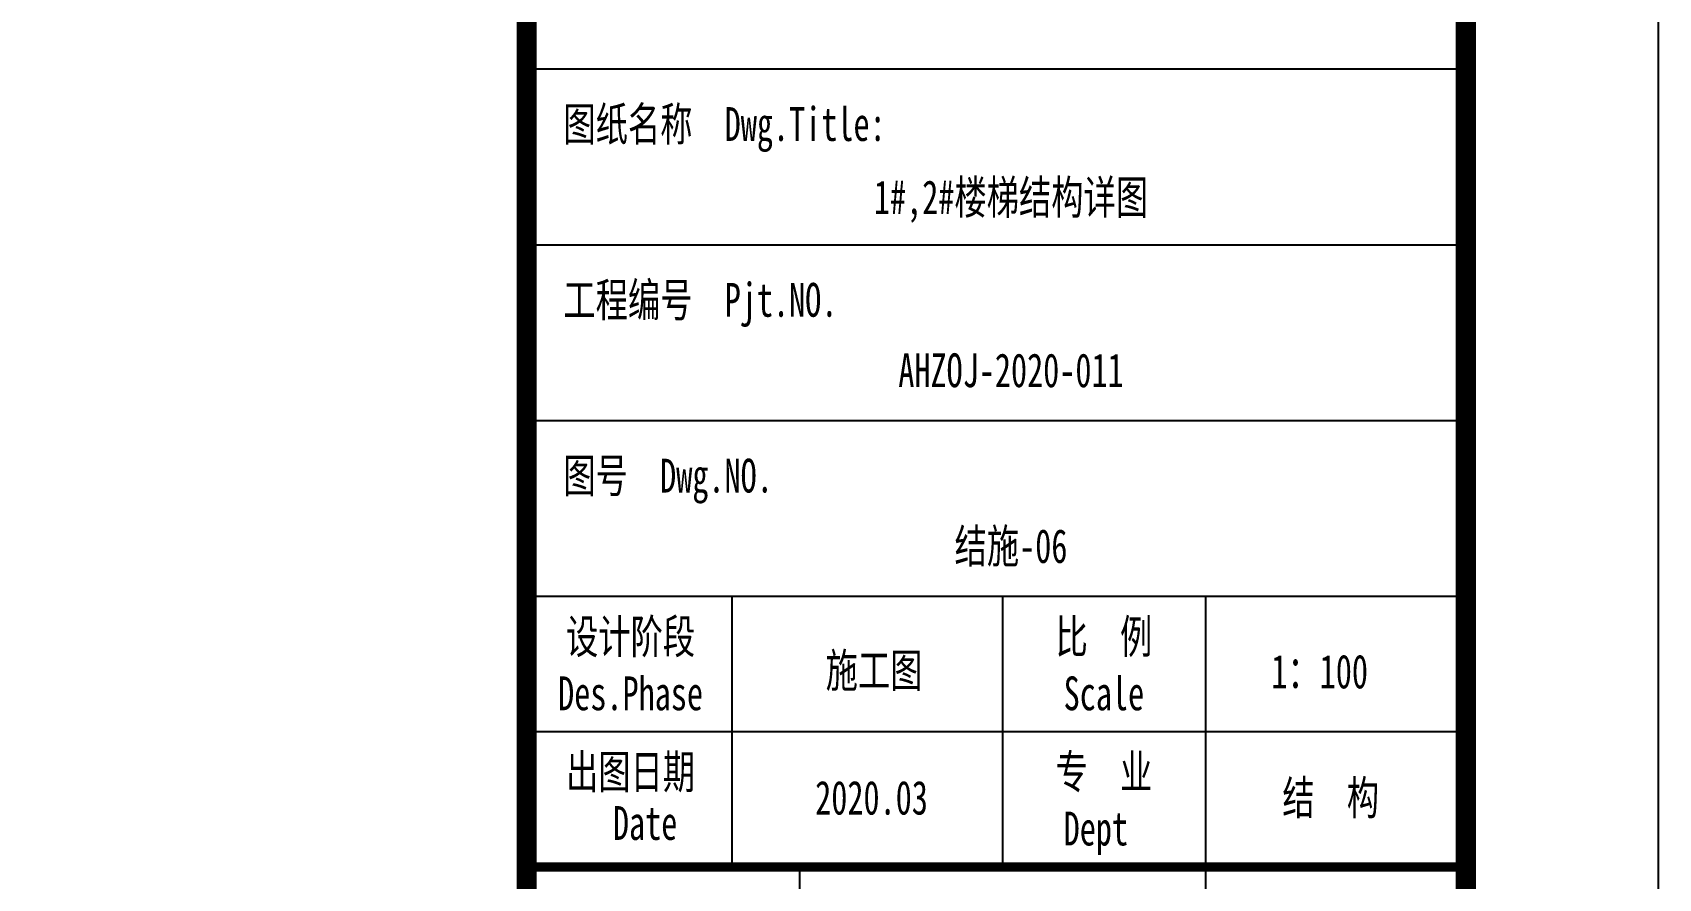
# Model space of a CAD drawing. Extents: x 180850 to 1399066, y 113487 to 334416.
# Drawn here: x 578157 to 582378, y 118392 to 120589 of the extents above; entities that cross this region are included whole.
import ezdxf
from ezdxf.enums import TextEntityAlignment as Align

# ---------------------------------------------------------------- set-up
doc = ezdxf.new("R2010")
doc.units = 0
doc.header["$LTSCALE"] = 1000
doc.layers.add('PUB_TITLE', color=4, linetype='Continuous')
doc.styles.add('_gyy_title_ST', font='', dxfattribs={"width": 0.8})
doc.styles.get('_gyy_title_ST').set_extended_font_data('SimSun')

msp = doc.modelspace()

# ---------------------------------------------------------------- linework, layer by layer
at = {"layer": 'PUB_TITLE'}
for p, q in [((581903.52, 120493.14), (579445.89, 120493.14)), ((581903.52, 120036.72), (579445.89, 120036.72)), ((581903.52, 119580.3), (579445.89, 119580.3)), ((581903.52, 119123.89), (579445.89, 119123.89)), ((579972.52, 119123.89), (579972.52, 118421.71)), ((580674.7, 119123.89), (580674.7, 118421.71)), ((581201.34, 119123.89), (581201.34, 115964.07)), ((581903.52, 118772.8), (579445.89, 118772.8)), ((580148.07, 118421.71), (580148.07, 115964.07))]:
    msp.add_line(p, q, dxfattribs=at)
msp.add_lwpolyline([(552677.75, 113487.35), (582377.75, 113487.35), (582377.75, 134487.35), (552677.75, 134487.35)], close=True, dxfattribs=at)
for points, const_width in [([(553927.75, 113987.35), (581877.75, 113987.35), (581877.75, 133987.35), (553927.75, 133987.35)], 50), ([(579439.45, 133987.35), (581877.75, 133987.35), (581877.75, 113987.35), (579439.45, 113987.35)], 52.25)]:
    msp.add_lwpolyline(points, close=True, dxfattribs=dict(at, const_width=const_width))
at = {"layer": 'PUB_TITLE', "const_width": 24.58}
msp.add_lwpolyline([(579445.89, 118421.71), (581903.52, 118421.71)], dxfattribs=at)

# ---------------------------------------------------------------- texts
at = {"layer": 'PUB_TITLE', "style": '_gyy_title_ST', "width": 0.7}
for s, p in [('图纸名称  Dwg.Title:', (579534.73, 120307.06)), ('工程编号  Pjt.NO.', (579534.73, 119850.64)), ('图号  Dwg.NO.', (579534.73, 119394.23))]:
    msp.add_text(s, height=87.7726, dxfattribs=at).set_placement(p)
at = {"layer": 'PUB_TITLE', "color": 6, "style": '_gyy_title_ST', "width": 0.7}
for s, p in [('1#,2#楼梯结构详图', (580696.81, 120116.99)), ('AHZOJ-2020-011', (580696.81, 119667.79))]:
    msp.add_text(s, height=87.7726, dxfattribs=at).set_placement(p, align=Align.CENTER)
at = {"layer": 'PUB_TITLE', "color": 7, "style": '_gyy_title_ST', "width": 0.7}
for s, p in [('结施-06', (580696.81, 119211.37)), ('施工图', (580341.29, 118888.5)), ('1：100', (581498.15, 118885.72)), ('结  构', (581526.85, 118558.05)), ('2020.03', (580334.79, 118558.05))]:
    msp.add_text(s, height=87.773, dxfattribs=at).set_placement(p, align=Align.CENTER)
at = {"layer": 'PUB_TITLE', "style": '_gyy_title_ST', "width": 0.7}
for s, p in [('设计阶段', (579709.2, 118976.43)), ('比  例', (580938.02, 118976.43)), ('Des.Phase', (579709.2, 118828.98)), ('Scale', (580938.02, 118828.98)), ('出图日期', (579709.2, 118625.34)), ('专  业', (580938.02, 118625.34)), ('Date', (579746.97, 118492.27)), ('Dept ', (580938.02, 118477.88))]:
    msp.add_text(s, height=87.773, dxfattribs=at).set_placement(p, align=Align.CENTER)

doc.saveas('drawing.dxf')
